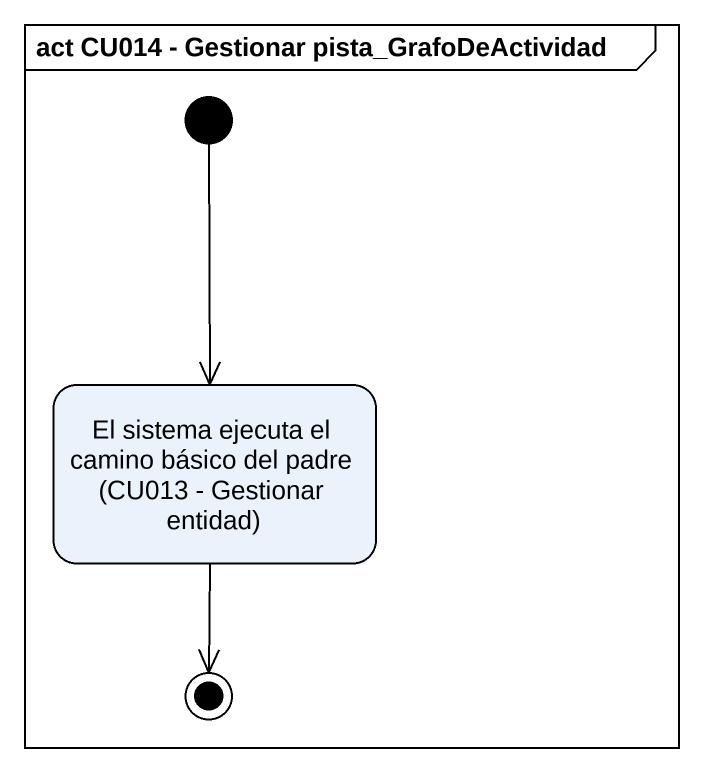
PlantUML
@startuml
mainframe act CU014 - Gestionar pista_GrafoDeActividad
hide empty description
state "El sistema ejecuta el camino básico del padre (CU013 - Gestionar entidad)" as El_sistema_ejecuta_el
[*] --> El_sistema_ejecuta_el
El_sistema_ejecuta_el --> [*]
@enduml
